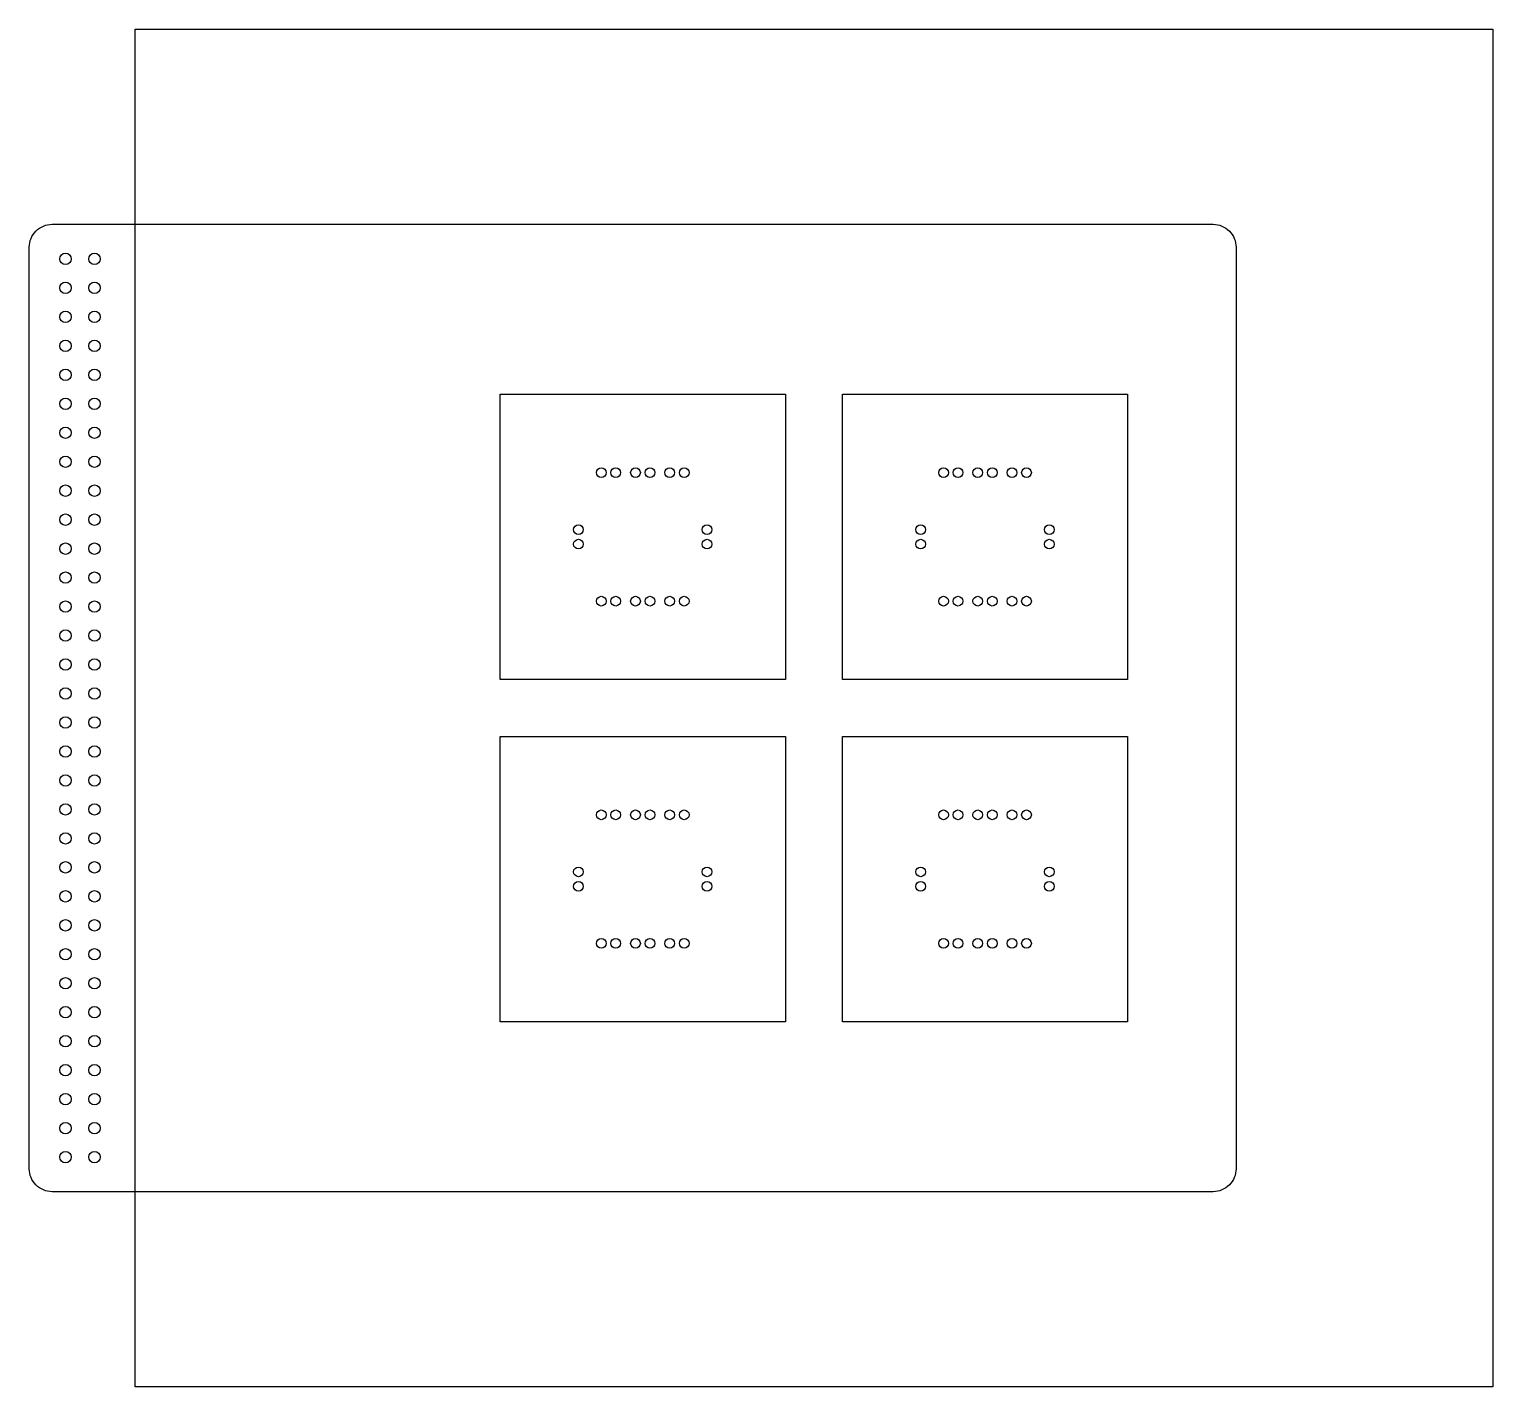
# Model space of a CAD drawing. Header units: millimetres. Extents: x -69 to 60, y -60 to 60.
import ezdxf

# ---------------------------------------------------------------- set-up
doc = ezdxf.new("R2010")
doc.units = ezdxf.units.MM
for name, color, linetype in [('big_glasses', 7, 'Continuous'), ('box_xy_extents', 7, 'Continuous'), ('pcb', 7, 'Continuous')]:
    doc.layers.add(name, color=color, linetype=linetype)

msp = doc.modelspace()

# ---------------------------------------------------------------- linework, layer by layer
at = {"layer": 'big_glasses'}
for points in [[(-27.5, 2.5), (-27.5, 27.5), (-2.5, 27.5), (-2.5, 2.5)], [(2.5, 2.5), (2.5, 27.5), (27.5, 27.5), (27.5, 2.5)], [(-27.5, -27.5), (-27.5, -2.5), (-2.5, -2.5), (-2.5, -27.5)], [(2.5, -27.5), (2.5, -2.5), (27.5, -2.5), (27.5, -27.5)]]:
    msp.add_lwpolyline(points, close=True, dxfattribs=at)
at = {"layer": 'box_xy_extents'}
msp.add_lwpolyline([(-59.5, -59.5), (-59.5, 59.5), (59.5, 59.5), (59.5, -59.5)], close=True, dxfattribs=at)
at = {"layer": 'pcb'}
msp.add_lwpolyline([(-68.77, -40.4), (-68.77, 40.4, -0.4142136), (-66.77, 42.4), (35, 42.4, -0.4142136), (37, 40.4), (37, -40.4, -0.4142136), (35, -42.4), (-66.77, -42.4, -0.4142136)], format="xyb", close=True, dxfattribs=at)
for centre, radius in [((-65.595, 39.37), 0.5), ((-63.055, 39.37), 0.5), ((-65.595, 36.83), 0.5), ((-63.055, 36.83), 0.5), ((-65.595, 34.29), 0.5), ((-63.055, 34.29), 0.5), ((-65.595, 31.75), 0.5), ((-63.055, 31.75), 0.5), ((-65.595, 29.21), 0.5), ((-63.055, 29.21), 0.5), ((-65.595, 26.67), 0.5), ((-63.055, 26.67), 0.5), ((-65.595, 24.13), 0.5), ((-63.055, 24.13), 0.5), ((-65.595, 21.59), 0.5), ((-63.055, 21.59), 0.5), ((-18.635, 20.635), 0.425), ((-17.365, 20.635), 0.425), ((-15.635, 20.635), 0.425), ((-14.365, 20.635), 0.425), ((-12.635, 20.635), 0.425), ((-11.365, 20.635), 0.425), ((11.365, 20.635), 0.425), ((12.635, 20.635), 0.425), ((14.365, 20.635), 0.425), ((15.635, 20.635), 0.425), ((17.365, 20.635), 0.425), ((18.635, 20.635), 0.425), ((-65.595, 19.05), 0.5), ((-63.055, 19.05), 0.5), ((-65.595, 16.51), 0.5), ((-63.055, 16.51), 0.5), ((-20.635, 15.635), 0.425), ((-9.365, 15.635), 0.425), ((9.365, 15.635), 0.425), ((20.635, 15.635), 0.425), ((-65.595, 13.97), 0.5), ((-63.055, 13.97), 0.5), ((-20.635, 14.365), 0.425), ((-9.365, 14.365), 0.425), ((9.365, 14.365), 0.425), ((20.635, 14.365), 0.425), ((-65.595, 11.43), 0.5), ((-63.055, 11.43), 0.5), ((-65.595, 8.89), 0.5), ((-63.055, 8.89), 0.5), ((-18.635, 9.365), 0.425), ((-17.365, 9.365), 0.425), ((-15.635, 9.365), 0.425), ((-14.365, 9.365), 0.425), ((-12.635, 9.365), 0.425), ((-11.365, 9.365), 0.425), ((11.365, 9.365), 0.425), ((12.635, 9.365), 0.425), ((14.365, 9.365), 0.425), ((15.635, 9.365), 0.425), ((17.365, 9.365), 0.425), ((18.635, 9.365), 0.425), ((-65.595, 6.35), 0.5), ((-63.055, 6.35), 0.5), ((-65.595, 3.81), 0.5), ((-63.055, 3.81), 0.5), ((-65.595, 1.27), 0.5), ((-63.055, 1.27), 0.5), ((-65.595, -1.27), 0.5), ((-63.055, -1.27), 0.5), ((-65.595, -3.81), 0.5), ((-63.055, -3.81), 0.5), ((-65.595, -6.35), 0.5), ((-63.055, -6.35), 0.5), ((-65.595, -8.89), 0.5), ((-63.055, -8.89), 0.5), ((-18.635, -9.365), 0.425), ((-17.365, -9.365), 0.425), ((-15.635, -9.365), 0.425), ((-14.365, -9.365), 0.425), ((-12.635, -9.365), 0.425), ((-11.365, -9.365), 0.425), ((11.365, -9.365), 0.425), ((12.635, -9.365), 0.425), ((14.365, -9.365), 0.425), ((15.635, -9.365), 0.425), ((17.365, -9.365), 0.425), ((18.635, -9.365), 0.425), ((-65.595, -11.43), 0.5), ((-63.055, -11.43), 0.5), ((-65.595, -13.97), 0.5), ((-63.055, -13.97), 0.5), ((-20.635, -14.365), 0.425), ((-9.365, -14.365), 0.425), ((9.365, -14.365), 0.425), ((20.635, -14.365), 0.425), ((-20.635, -15.635), 0.425), ((-9.365, -15.635), 0.425), ((9.365, -15.635), 0.425), ((20.635, -15.635), 0.425), ((-65.595, -16.51), 0.5), ((-63.055, -16.51), 0.5), ((-65.595, -19.05), 0.5), ((-63.055, -19.05), 0.5), ((-18.635, -20.635), 0.425), ((-17.365, -20.635), 0.425), ((-15.635, -20.635), 0.425), ((-14.365, -20.635), 0.425), ((-12.635, -20.635), 0.425), ((-11.365, -20.635), 0.425), ((11.365, -20.635), 0.425), ((12.635, -20.635), 0.425), ((14.365, -20.635), 0.425), ((15.635, -20.635), 0.425), ((17.365, -20.635), 0.425), ((18.635, -20.635), 0.425), ((-65.595, -21.59), 0.5), ((-63.055, -21.59), 0.5), ((-65.595, -24.13), 0.5), ((-63.055, -24.13), 0.5), ((-65.595, -26.67), 0.5), ((-63.055, -26.67), 0.5), ((-65.595, -29.21), 0.5), ((-63.055, -29.21), 0.5), ((-65.595, -31.75), 0.5), ((-63.055, -31.75), 0.5), ((-65.595, -34.29), 0.5), ((-63.055, -34.29), 0.5), ((-65.595, -36.83), 0.5), ((-63.055, -36.83), 0.5), ((-65.595, -39.37), 0.5), ((-63.055, -39.37), 0.5)]:
    msp.add_circle(centre, radius, dxfattribs=at)

doc.saveas('drawing.dxf')
